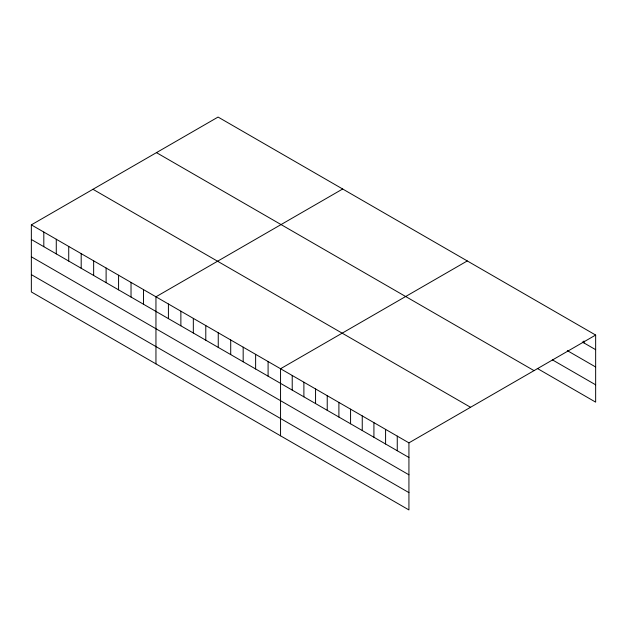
<?xml version="1.0" encoding="UTF-8"?>
<svg xmlns="http://www.w3.org/2000/svg" width="627" height="627" viewBox="0 0 627 627"><rect width="100%" height="100%" fill="white"/><g stroke="black" fill="none" stroke-linecap="round" stroke-linejoin="round"><path stroke-width="0.94" d="M31.35 224.866L408.929 442.858L408.929 509.939L31.35 291.947L31.35 224.866L218.071 117.061L595.65 335.053L595.65 402.134L537.3 368.441M342.671 189.001L155.951 296.806L155.951 363.879M467.272 260.942L280.551 368.739L280.551 435.82M408.929 442.858L595.65 335.053M582.311 341.981L595.65 349.678M567.31 350.626L595.65 366.991M552.301 359.796L595.65 384.821M156.452 152.635L534.032 370.628M92.968 189.291L470.548 407.284M31.35 239.49L408.929 457.483M31.35 256.804L408.929 474.796M31.35 274.634L408.929 492.626M583.98 340.994L583.98 342.938M397.259 436.118L397.259 450.742M385.589 429.385L385.589 444.01M373.919 422.645L373.919 437.27M362.249 415.905L362.249 430.53M350.571 409.172L350.571 423.789M338.901 402.432L338.901 417.057M327.231 395.692L327.231 410.317M315.561 388.952L315.561 403.576M303.891 382.219L303.891 396.844M292.221 375.479L292.221 390.104M268.09 361.544L268.09 376.169M255.628 354.357L255.628 368.974M243.174 347.162L243.174 361.787M230.712 339.967L230.712 354.592M218.251 332.772L218.251 347.397M205.789 325.578L205.789 340.202M193.328 318.383L193.328 333.008M180.874 311.188L180.874 325.813M168.412 304.001L168.412 318.618M143.489 289.611L143.489 304.236M131.027 282.416L131.027 297.041M118.574 275.222L118.574 289.846M106.112 268.027L106.112 282.652M93.65 260.832L93.65 275.457M81.189 253.637L81.189 268.262M68.727 246.45L68.727 261.067M56.273 239.255L56.273 253.88M43.812 232.061L43.812 246.685"/></g></svg>
